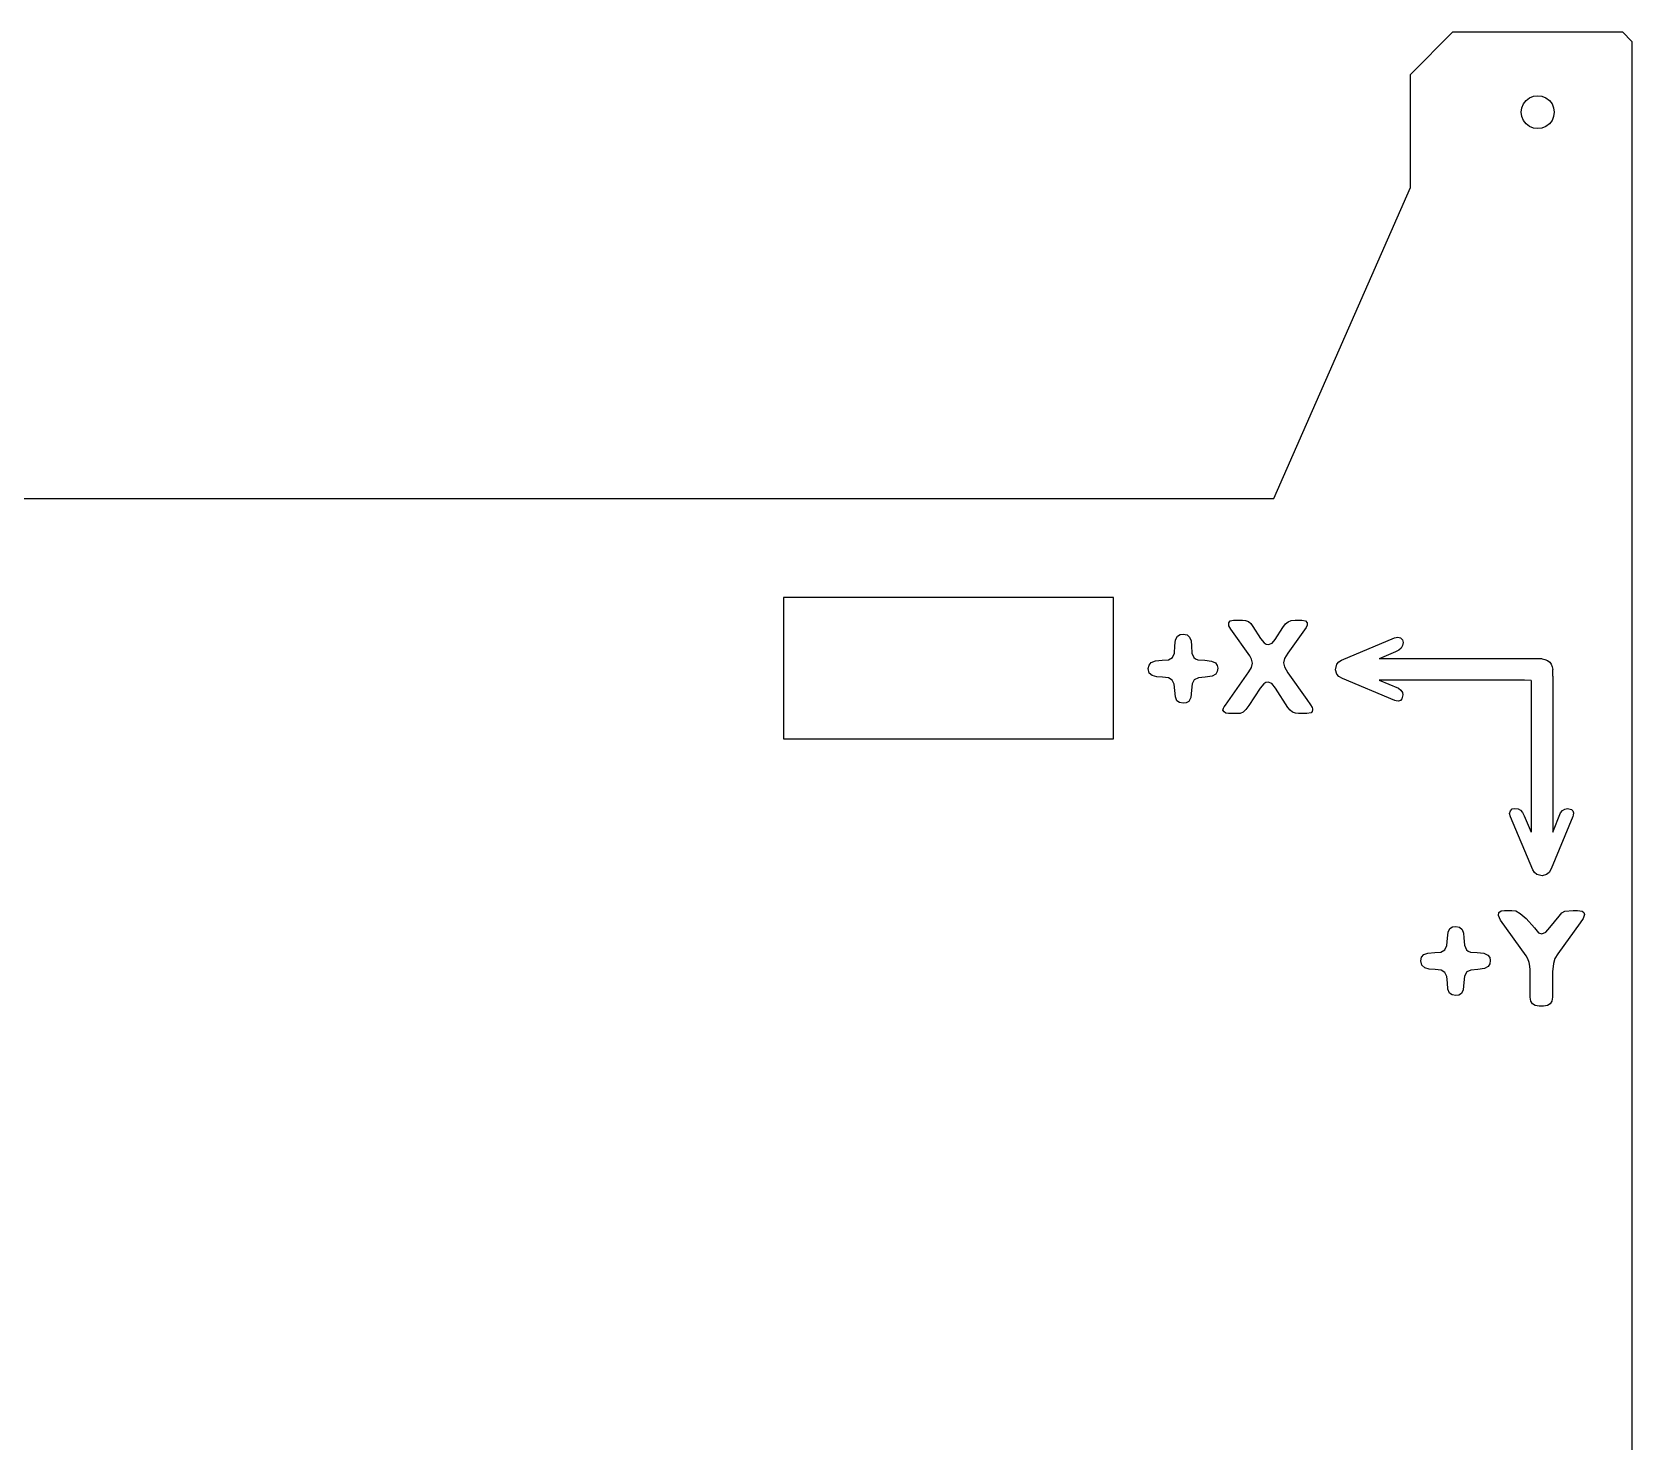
# Model space of a CAD drawing. Header units: metres. Extents: x 1010 to 1354, y 2481 to 2780.
# Drawn here: x 1184.1 to 1353.8, y 2630.7 to 2780.2 of the extents above; entities that cross this region are included whole.
import ezdxf

# ---------------------------------------------------------------- set-up
doc = ezdxf.new("R2010")
doc.units = ezdxf.units.M

msp = doc.modelspace()

# ---------------------------------------------------------------- linework, layer by layer
at = {"layer": 'COMPONENT0'}
for p, q in [((1339.67, 2686.51, 0), (1339.73, 2686.83, 0)), ((1339.9, 2686.02, 0), (1339.67, 2686.51, 0)), ((1339.73, 2686.83, 0), (1339.98, 2687, 0)), ((1342.6, 2682.24, 0), (1339.9, 2686.02, 0)), ((1339.98, 2687, 0), (1340.31, 2687.05, 0)), ((1340.31, 2687.05, 0), (1341.1, 2687.05, 0)), ((1341.1, 2687.05, 0), (1341.51, 2686.99, 0)), ((1341.51, 2686.99, 0), (1341.97, 2686.73, 0)), ((1341.97, 2686.73, 0), (1342.6, 2686.17, 0)), ((1342.6, 2686.17, 0), (1343.49, 2685.19, 0)), ((1345.11, 2685.22, 0), (1346.12, 2686.43, 0)), ((1348.35, 2685.73, 0), (1345.97, 2682.45, 0)), ((1346.12, 2686.43, 0), (1346.4, 2686.77, 0)), ((1346.4, 2686.77, 0), (1346.73, 2686.95, 0)), ((1346.73, 2686.95, 0), (1347.61, 2687.05, 0)), ((1347.61, 2687.05, 0), (1348.08, 2687.05, 0)), ((1348.08, 2687.05, 0), (1348.57, 2686.96, 0)), ((1348.67, 2686.2, 0), (1348.35, 2685.73, 0)), ((1348.57, 2686.96, 0), (1348.73, 2686.83, 0)), ((1348.79, 2686.61, 0), (1348.67, 2686.2, 0)), ((1348.73, 2686.83, 0), (1348.79, 2686.61, 0)), ((1334.2, 2683.33, 0), (1334.26, 2684.09, 0)), ((1334.26, 2684.09, 0), (1334.33, 2684.75, 0)), ((1334.33, 2684.75, 0), (1334.52, 2685.13, 0)), ((1334.52, 2685.13, 0), (1334.8, 2685.31, 0)), ((1334.8, 2685.31, 0), (1335.14, 2685.35, 0)), ((1335.14, 2685.35, 0), (1335.55, 2685.27, 0)), ((1335.55, 2685.27, 0), (1335.82, 2685.02, 0)), ((1335.82, 2685.02, 0), (1335.97, 2684.63, 0)), ((1335.97, 2684.63, 0), (1336.02, 2684.12, 0)), ((1336.02, 2684.12, 0), (1336.07, 2683.34, 0)), ((1343.49, 2685.19, 0), (1343.93, 2684.68, 0)), ((1343.93, 2684.68, 0), (1344.29, 2684.57, 0)), ((1344.29, 2684.57, 0), (1344.7, 2684.72, 0)), ((1344.7, 2684.72, 0), (1345.11, 2685.22, 0)), ((1331.52, 2682.07, 0), (1331.76, 2682.35, 0)), ((1331.76, 2682.35, 0), (1332.2, 2682.51, 0)), ((1332.2, 2682.51, 0), (1332.91, 2682.57, 0)), ((1332.91, 2682.57, 0), (1333.58, 2682.63, 0)), ((1333.58, 2682.63, 0), (1334, 2682.87, 0)), ((1334, 2682.87, 0), (1334.2, 2683.33, 0)), ((1336.07, 2683.34, 0), (1336.27, 2682.86, 0)), ((1336.27, 2682.86, 0), (1336.46, 2682.71, 0)), ((1336.46, 2682.71, 0), (1336.71, 2682.63, 0)), ((1336.71, 2682.63, 0), (1337.42, 2682.57, 0)), ((1337.42, 2682.57, 0), (1338.13, 2682.49, 0)), ((1338.13, 2682.49, 0), (1338.55, 2682.3, 0)), ((1338.55, 2682.3, 0), (1338.75, 2682.03, 0)), ((1342.78, 2681.92, 0), (1342.6, 2682.24, 0)), ((1345.97, 2682.45, 0), (1345.66, 2681.93, 0)), ((1331.44, 2681.69, 0), (1331.52, 2682.07, 0)), ((1331.54, 2681.22, 0), (1331.44, 2681.69, 0)), ((1331.85, 2680.95, 0), (1331.54, 2681.22, 0)), ((1332.34, 2680.82, 0), (1331.85, 2680.95, 0)), ((1332.97, 2680.78, 0), (1332.34, 2680.82, 0)), ((1333.59, 2680.7, 0), (1332.97, 2680.78, 0)), ((1333.98, 2680.46, 0), (1333.59, 2680.7, 0)), ((1334.19, 2680.03, 0), (1333.98, 2680.46, 0)), ((1336.31, 2680.51, 0), (1336.08, 2680.08, 0)), ((1336.76, 2680.72, 0), (1336.31, 2680.51, 0)), ((1337.48, 2680.78, 0), (1336.76, 2680.72, 0)), ((1338.2, 2680.87, 0), (1337.48, 2680.78, 0)), ((1338.6, 2681.09, 0), (1338.2, 2680.87, 0)), ((1338.77, 2681.39, 0), (1338.6, 2681.09, 0)), ((1338.75, 2682.03, 0), (1338.8, 2681.72, 0)), ((1338.8, 2681.72, 0), (1338.77, 2681.39, 0)), ((1342.92, 2681.52, 0), (1342.78, 2681.92, 0)), ((1343.01, 2681.11, 0), (1342.92, 2681.52, 0)), ((1343.04, 2680.75, 0), (1343.01, 2681.11, 0)), ((1343.04, 2677.84, 0), (1343.04, 2680.75, 0)), ((1345.5, 2681.4, 0), (1345.42, 2680.51, 0)), ((1345.42, 2680.51, 0), (1345.42, 2677.84, 0)), ((1345.66, 2681.93, 0), (1345.5, 2681.4, 0)), ((1334.26, 2679.37, 0), (1334.19, 2680.03, 0)), ((1334.31, 2678.68, 0), (1334.26, 2679.37, 0)), ((1336.02, 2679.4, 0), (1335.94, 2678.62, 0)), ((1336.08, 2680.08, 0), (1336.02, 2679.4, 0)), ((1334.48, 2678.28, 0), (1334.31, 2678.68, 0)), ((1334.75, 2678.09, 0), (1334.48, 2678.28, 0)), ((1335.14, 2678.02, 0), (1334.75, 2678.09, 0)), ((1335.46, 2678.05, 0), (1335.14, 2678.02, 0)), ((1335.75, 2678.21, 0), (1335.46, 2678.05, 0)), ((1335.94, 2678.62, 0), (1335.75, 2678.21, 0)), ((1343.1, 2677.42, 0), (1343.04, 2677.84, 0)), ((1343.28, 2677.12, 0), (1343.1, 2677.42, 0)), ((1343.58, 2676.94, 0), (1343.28, 2677.12, 0)), ((1345.17, 2677.12, 0), (1344.87, 2676.94, 0)), ((1345.35, 2677.42, 0), (1345.17, 2677.12, 0)), ((1345.42, 2677.84, 0), (1345.35, 2677.42, 0)), ((1344.01, 2676.88, 0), (1343.58, 2676.94, 0)), ((1344.45, 2676.88, 0), (1344.01, 2676.88, 0)), ((1344.87, 2676.94, 0), (1344.45, 2676.88, 0))]:
    msp.add_line(p, q, dxfattribs=at)
at = {"layer": 'COMPONENT5'}
for p, q in [((1311.06, 2717.55, 0), (1311.21, 2717.78, 0)), ((1311.21, 2717.78, 0), (1311.55, 2717.85, 0)), ((1311.55, 2717.85, 0), (1312.52, 2717.85, 0)), ((1312.52, 2717.85, 0), (1312.85, 2717.81, 0)), ((1312.85, 2717.81, 0), (1313.15, 2717.69, 0)), ((1317.35, 2717.68, 0), (1317.68, 2717.81, 0)), ((1317.68, 2717.81, 0), (1318.12, 2717.85, 0)), ((1318.12, 2717.85, 0), (1318.82, 2717.85, 0)), ((1318.82, 2717.85, 0), (1319.2, 2717.77, 0)), ((1319.2, 2717.77, 0), (1319.37, 2717.57, 0)), ((1305.42, 2715.76, 0), (1305.61, 2716.14, 0)), ((1305.61, 2716.14, 0), (1305.89, 2716.32, 0)), ((1305.89, 2716.32, 0), (1306.22, 2716.36, 0)), ((1306.22, 2716.36, 0), (1306.64, 2716.28, 0)), ((1306.64, 2716.28, 0), (1306.91, 2716.03, 0)), ((1311.08, 2717.23, 0), (1311.06, 2717.55, 0)), ((1311.28, 2716.89, 0), (1311.08, 2717.23, 0)), ((1313.31, 2714.04, 0), (1311.28, 2716.89, 0)), ((1313.15, 2717.69, 0), (1313.41, 2717.48, 0)), ((1313.41, 2717.48, 0), (1313.63, 2717.18, 0)), ((1313.63, 2717.18, 0), (1314.42, 2715.89, 0)), ((1316, 2715.8, 0), (1316.8, 2717.06, 0)), ((1316.8, 2717.06, 0), (1317.07, 2717.44, 0)), ((1317.07, 2717.44, 0), (1317.35, 2717.68, 0)), ((1319.26, 2717.06, 0), (1317.32, 2714.34, 0)), ((1319.37, 2717.3, 0), (1319.26, 2717.06, 0)), ((1319.37, 2717.57, 0), (1319.37, 2717.3, 0)), ((1305.29, 2714.34, 0), (1305.34, 2715.1, 0)), ((1305.34, 2715.1, 0), (1305.42, 2715.76, 0)), ((1306.91, 2716.03, 0), (1307.06, 2715.64, 0)), ((1307.06, 2715.64, 0), (1307.1, 2715.13, 0)), ((1307.1, 2715.13, 0), (1307.16, 2714.35, 0)), ((1314.42, 2715.89, 0), (1314.81, 2715.44, 0)), ((1314.81, 2715.44, 0), (1315.03, 2715.31, 0)), ((1315.03, 2715.31, 0), (1315.27, 2715.27, 0)), ((1315.27, 2715.27, 0), (1315.67, 2715.41, 0)), ((1315.67, 2715.41, 0), (1316, 2715.8, 0)), ((1302.53, 2712.7, 0), (1302.61, 2713.08, 0)), ((1302.63, 2712.23, 0), (1302.53, 2712.7, 0)), ((1302.61, 2713.08, 0), (1302.84, 2713.36, 0)), ((1302.84, 2713.36, 0), (1303.29, 2713.52, 0)), ((1303.29, 2713.52, 0), (1304, 2713.58, 0)), ((1304, 2713.58, 0), (1304.67, 2713.64, 0)), ((1304.67, 2713.64, 0), (1305.09, 2713.88, 0)), ((1305.09, 2713.88, 0), (1305.29, 2714.34, 0)), ((1307.16, 2714.35, 0), (1307.36, 2713.87, 0)), ((1307.36, 2713.87, 0), (1307.55, 2713.72, 0)), ((1307.55, 2713.72, 0), (1307.79, 2713.64, 0)), ((1307.79, 2713.64, 0), (1308.51, 2713.58, 0)), ((1308.51, 2713.58, 0), (1309.22, 2713.5, 0)), ((1309.22, 2713.5, 0), (1309.64, 2713.31, 0)), ((1309.64, 2713.31, 0), (1309.84, 2713.04, 0)), ((1309.84, 2713.04, 0), (1309.89, 2712.73, 0)), ((1309.89, 2712.73, 0), (1309.85, 2712.4, 0)), ((1313.19, 2712.34, 0), (1313.47, 2712.83, 0)), ((1313.48, 2713.71, 0), (1313.31, 2714.04, 0)), ((1313.47, 2712.83, 0), (1313.57, 2713.28, 0)), ((1313.57, 2713.28, 0), (1313.48, 2713.71, 0)), ((1316.99, 2713.76, 0), (1316.88, 2713.31, 0)), ((1316.88, 2713.31, 0), (1316.96, 2712.89, 0)), ((1316.96, 2712.89, 0), (1317.32, 2712.26, 0)), ((1317.32, 2714.34, 0), (1316.99, 2713.76, 0)), ((1302.94, 2711.96, 0), (1302.63, 2712.23, 0)), ((1303.42, 2711.83, 0), (1302.94, 2711.96, 0)), ((1304.05, 2711.79, 0), (1303.42, 2711.83, 0)), ((1304.68, 2711.71, 0), (1304.05, 2711.79, 0)), ((1305.07, 2711.47, 0), (1304.68, 2711.71, 0)), ((1305.28, 2711.04, 0), (1305.07, 2711.47, 0)), ((1305.34, 2710.38, 0), (1305.28, 2711.04, 0)), ((1307.17, 2711.09, 0), (1307.1, 2710.41, 0)), ((1307.4, 2711.52, 0), (1307.17, 2711.09, 0)), ((1307.85, 2711.73, 0), (1307.4, 2711.52, 0)), ((1308.57, 2711.79, 0), (1307.85, 2711.73, 0)), ((1309.29, 2711.88, 0), (1308.57, 2711.79, 0)), ((1309.69, 2712.1, 0), (1309.29, 2711.88, 0)), ((1309.85, 2712.4, 0), (1309.69, 2712.1, 0)), ((1310.7, 2708.82, 0), (1313.19, 2712.34, 0)), ((1314.77, 2711.1, 0), (1314.39, 2710.64, 0)), ((1314.99, 2711.22, 0), (1314.77, 2711.1, 0)), ((1315.24, 2711.26, 0), (1314.99, 2711.22, 0)), ((1315.62, 2711.13, 0), (1315.24, 2711.26, 0)), ((1316.03, 2710.64, 0), (1315.62, 2711.13, 0)), ((1317.32, 2712.26, 0), (1319.35, 2709.41, 0)), ((1305.4, 2709.69, 0), (1305.34, 2710.38, 0)), ((1305.56, 2709.29, 0), (1305.4, 2709.69, 0)), ((1305.84, 2709.1, 0), (1305.56, 2709.29, 0)), ((1307.03, 2709.63, 0), (1306.83, 2709.22, 0)), ((1307.1, 2710.41, 0), (1307.03, 2709.63, 0)), ((1314.39, 2710.64, 0), (1313.19, 2708.77, 0)), ((1317.32, 2708.59, 0), (1316.03, 2710.64, 0)), ((1319.35, 2709.41, 0), (1319.73, 2708.85, 0)), ((1306.22, 2709.03, 0), (1305.84, 2709.1, 0)), ((1306.55, 2709.06, 0), (1306.22, 2709.03, 0)), ((1306.83, 2709.22, 0), (1306.55, 2709.06, 0)), ((1310.45, 2708.29, 0), (1310.49, 2708.5, 0)), ((1310.56, 2708.1, 0), (1310.45, 2708.29, 0)), ((1310.49, 2708.5, 0), (1310.59, 2708.66, 0)), ((1310.77, 2707.96, 0), (1310.56, 2708.1, 0)), ((1310.59, 2708.66, 0), (1310.7, 2708.82, 0)), ((1311.05, 2707.92, 0), (1310.77, 2707.96, 0)), ((1311.9, 2707.92, 0), (1311.05, 2707.92, 0)), ((1312.26, 2707.95, 0), (1311.9, 2707.92, 0)), ((1312.58, 2708.08, 0), (1312.26, 2707.95, 0)), ((1312.88, 2708.35, 0), (1312.58, 2708.08, 0)), ((1313.19, 2708.77, 0), (1312.88, 2708.35, 0)), ((1317.57, 2708.3, 0), (1317.32, 2708.59, 0)), ((1317.84, 2708.08, 0), (1317.57, 2708.3, 0)), ((1318.14, 2707.96, 0), (1317.84, 2708.08, 0)), ((1318.47, 2707.92, 0), (1318.14, 2707.96, 0)), ((1319.35, 2707.92, 0), (1318.47, 2707.92, 0)), ((1319.81, 2708.02, 0), (1319.35, 2707.92, 0)), ((1319.73, 2708.85, 0), (1319.91, 2708.57, 0)), ((1319.92, 2708.15, 0), (1319.81, 2708.02, 0)), ((1319.91, 2708.57, 0), (1319.96, 2708.43, 0)), ((1319.96, 2708.33, 0), (1319.92, 2708.15, 0)), ((1319.96, 2708.43, 0), (1319.96, 2708.33, 0))]:
    msp.add_line(p, q, dxfattribs=at)
at = {"layer": 'GROUP0'}
for p, q in [((1334.84, 2780.25, 0), (1330.34, 2775.75, 0)), ((1334.84, 2780.25, 0), (1352.84, 2780.25, 0)), ((1352.84, 2780.25, 0), (1353.84, 2779.25, 0)), ((1353.84, 2779.25, 0), (1353.84, 2482.25, 0)), ((1330.34, 2763.75, 0), (1330.34, 2775.75, 0)), ((1342.09, 2771.74, 0), (1342.15, 2772.2, 0)), ((1342.15, 2772.2, 0), (1342.33, 2772.62, 0)), ((1342.33, 2772.62, 0), (1342.6, 2772.98, 0)), ((1342.6, 2772.98, 0), (1342.97, 2773.26, 0)), ((1342.97, 2773.26, 0), (1343.39, 2773.43, 0)), ((1343.39, 2773.43, 0), (1343.84, 2773.49, 0)), ((1343.84, 2773.49, 0), (1344.29, 2773.43, 0)), ((1344.29, 2773.43, 0), (1344.72, 2773.26, 0)), ((1344.72, 2773.26, 0), (1345.08, 2772.98, 0)), ((1345.08, 2772.98, 0), (1345.36, 2772.62, 0)), ((1345.36, 2772.62, 0), (1345.53, 2772.2, 0)), ((1345.53, 2772.2, 0), (1345.59, 2771.74, 0)), ((1342.15, 2771.29, 0), (1342.09, 2771.74, 0)), ((1342.33, 2770.87, 0), (1342.15, 2771.29, 0)), ((1342.6, 2770.51, 0), (1342.33, 2770.87, 0)), ((1342.97, 2770.23, 0), (1342.6, 2770.51, 0)), ((1345.08, 2770.51, 0), (1344.72, 2770.23, 0)), ((1345.36, 2770.87, 0), (1345.08, 2770.51, 0)), ((1345.53, 2771.29, 0), (1345.36, 2770.87, 0)), ((1345.59, 2771.74, 0), (1345.53, 2771.29, 0)), ((1343.39, 2770.05, 0), (1342.97, 2770.23, 0)), ((1343.84, 2769.99, 0), (1343.39, 2770.05, 0)), ((1344.29, 2770.05, 0), (1343.84, 2769.99, 0)), ((1344.72, 2770.23, 0), (1344.29, 2770.05, 0)), ((1315.84, 2730.75, 0), (1330.34, 2763.75, 0)), ((1047.84, 2730.74, 0), (1315.84, 2730.75, 0)), ((1263.84, 2720.25, 0), (1263.84, 2705.24, 0)), ((1298.84, 2720.25, 0), (1263.84, 2720.25, 0)), ((1298.84, 2705.24, 0), (1298.84, 2720.25, 0)), ((1263.84, 2705.24, 0), (1298.84, 2705.24, 0))]:
    msp.add_line(p, q, dxfattribs=at)
at = {"layer": 'GROUP1'}
for p, q in [((1323.02, 2713.58, 0), (1328.65, 2715.95, 0)), ((1328.76, 2714.48, 0), (1327.02, 2713.75, 0)), ((1328.65, 2715.95, 0), (1329.01, 2716.04, 0)), ((1329.1, 2714.66, 0), (1328.76, 2714.48, 0)), ((1329.01, 2716.04, 0), (1329.3, 2715.96, 0)), ((1329.35, 2714.87, 0), (1329.1, 2714.66, 0)), ((1329.3, 2715.96, 0), (1329.49, 2715.75, 0)), ((1329.5, 2715.14, 0), (1329.35, 2714.87, 0)), ((1329.49, 2715.75, 0), (1329.56, 2715.48, 0)), ((1329.56, 2715.48, 0), (1329.5, 2715.14, 0)), ((1322.4, 2712.58, 0), (1322.54, 2713.16, 0)), ((1322.54, 2713.16, 0), (1322.73, 2713.41, 0)), ((1322.73, 2713.41, 0), (1323.02, 2713.58, 0)), ((1343.69, 2713.75, 0), (1327.02, 2713.75, 0)), ((1344.32, 2713.72, 0), (1343.69, 2713.75, 0)), ((1344.32, 2713.72, 0), (1344.61, 2713.68, 0)), ((1344.61, 2713.68, 0), (1344.87, 2713.57, 0)), ((1344.87, 2713.57, 0), (1345.11, 2713.4, 0)), ((1345.11, 2713.4, 0), (1345.28, 2713.16, 0)), ((1345.28, 2713.16, 0), (1345.39, 2712.9, 0)), ((1345.39, 2712.9, 0), (1345.43, 2712.61, 0)), ((1322.53, 2712.11, 0), (1322.4, 2712.58, 0)), ((1322.75, 2711.86, 0), (1322.53, 2712.11, 0)), ((1323.13, 2711.64, 0), (1322.75, 2711.86, 0)), ((1328.68, 2709.32, 0), (1323.13, 2711.64, 0)), ((1327.02, 2711.47, 0), (1329.08, 2710.63, 0)), ((1342.44, 2711.47, 0), (1327.02, 2711.47, 0)), ((1343.15, 2711.45, 0), (1342.44, 2711.47, 0)), ((1343.15, 2711.45, 0), (1343.15, 2695.34, 0)), ((1345.43, 2711.9, 0), (1345.43, 2712.61, 0)), ((1345.43, 2711.9, 0), (1345.43, 2695.34, 0)), ((1328.82, 2709.28, 0), (1328.68, 2709.32, 0)), ((1329.06, 2709.26, 0), (1328.82, 2709.28, 0)), ((1329.3, 2709.31, 0), (1329.06, 2709.26, 0)), ((1329.08, 2710.63, 0), (1329.33, 2710.42, 0)), ((1329.44, 2709.48, 0), (1329.3, 2709.31, 0)), ((1329.33, 2710.42, 0), (1329.48, 2710.18, 0)), ((1329.53, 2709.91, 0), (1329.44, 2709.48, 0)), ((1329.48, 2710.18, 0), (1329.53, 2709.91, 0)), ((1340.86, 2697.33, 0), (1340.94, 2697.62, 0)), ((1340.94, 2697.62, 0), (1341.14, 2697.81, 0)), ((1341.14, 2697.81, 0), (1341.42, 2697.87, 0)), ((1341.42, 2697.87, 0), (1341.76, 2697.82, 0)), ((1341.76, 2697.82, 0), (1342.02, 2697.67, 0)), ((1342.02, 2697.67, 0), (1342.24, 2697.42, 0)), ((1342.24, 2697.42, 0), (1342.41, 2697.08, 0)), ((1345.43, 2695.34, 0), (1346.27, 2697.4, 0)), ((1346.27, 2697.4, 0), (1346.48, 2697.65, 0)), ((1346.48, 2697.65, 0), (1346.72, 2697.8, 0)), ((1346.72, 2697.8, 0), (1346.99, 2697.84, 0)), ((1346.99, 2697.84, 0), (1347.42, 2697.76, 0)), ((1347.42, 2697.76, 0), (1347.58, 2697.62, 0)), ((1347.58, 2697.62, 0), (1347.64, 2697.38, 0)), ((1340.95, 2696.97, 0), (1340.86, 2697.33, 0)), ((1343.32, 2691.34, 0), (1340.95, 2696.97, 0)), ((1342.41, 2697.08, 0), (1343.15, 2695.34, 0)), ((1347.57, 2696.99, 0), (1345.26, 2691.45, 0)), ((1347.62, 2697.14, 0), (1347.57, 2696.99, 0)), ((1347.64, 2697.38, 0), (1347.62, 2697.14, 0)), ((1343.49, 2691.05, 0), (1343.32, 2691.34, 0)), ((1343.74, 2690.86, 0), (1343.49, 2691.05, 0)), ((1344.32, 2690.72, 0), (1343.74, 2690.86, 0)), ((1344.79, 2690.85, 0), (1344.32, 2690.72, 0)), ((1345.04, 2691.07, 0), (1344.79, 2690.85, 0)), ((1345.26, 2691.45, 0), (1345.04, 2691.07, 0))]:
    msp.add_line(p, q, dxfattribs=at)

doc.saveas('drawing.dxf')
